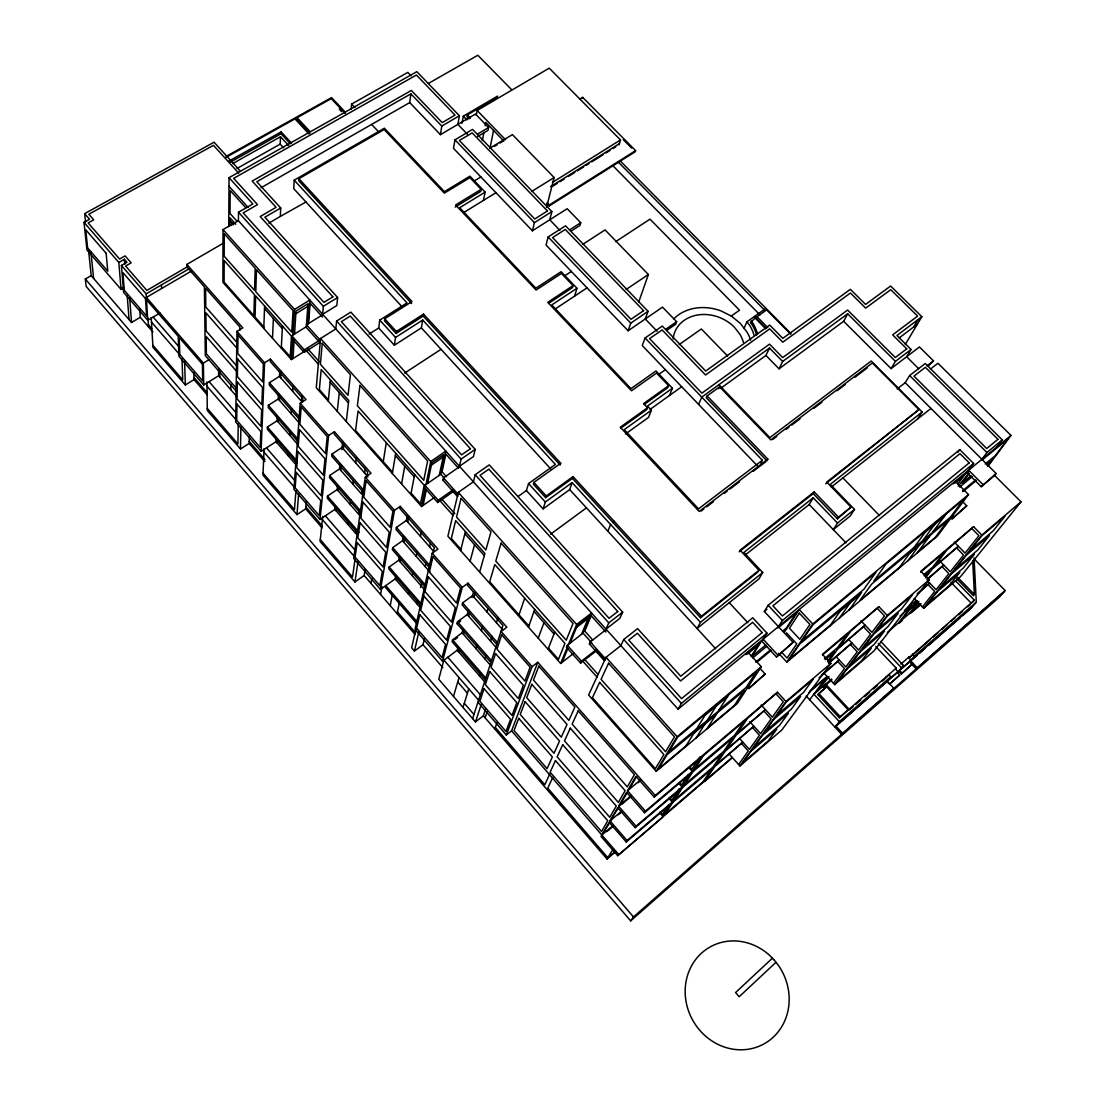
<?xml version="1.0" encoding="UTF-8"?>
<svg xmlns="http://www.w3.org/2000/svg" width="1105" height="1105" viewBox="0 0 1105 1105"><rect width="100%" height="100%" fill="white"/><g stroke="black" fill="none" stroke-linecap="round" stroke-linejoin="round"><path stroke-width="1.5" d="M467.415 134.258L457.898 124.368L459.39 115.763L416.834 71.659L229.039 177.684L252.852 203.969L238.514 212.229L238.39 220.696L223.017 229.578L222.906 282.3L291.375 359.567L306.044 350.368L318.475 364.332M228.721 226.649L229.039 177.684M229.923 225.351L229.978 217.823L235.724 224.218M231.608 225.6L231.636 222.395M230.807 389.72L230.862 384.54M224.149 242.699L186.856 264.413L242.81 327.854L236.981 331.417L235.683 421.944L261.111 451.365L275.988 441.71L276.167 438.298M238.252 424.044L237.907 443.961L207.27 408.394M239.813 330.409L239.868 327.066L205.585 288.17L205.82 307.038L237.313 342.909M249.343 436.406L249.15 443.409L240.476 448.989L240.904 426.986M263.777 328.42L264.606 305.975M261.111 451.365L264.578 362.772L236.981 331.417M264.095 448.671L262.976 475.136L296.996 514.64L305.643 508.825L306.265 501.781M277.272 417.538L277.106 420.784L267.41 427.027L267.313 429.182L296.803 463.106M278.515 393.933L278.253 399.016L268.363 405.314L268.266 407.565L297.259 440.757M279.717 371.46L279.454 376.349L269.358 382.703L269.261 385.051L300.049 420.135M264.578 362.772L270.407 359.139L270.297 361.584L302.867 398.532L302.604 401.958M283.654 147.877L280.2 144.133L280.518 136.758L232.658 163.609M290.297 143.747L281.043 133.733L281.126 131.882L228.763 161.192M272.507 338.282L273.405 318.544M268.86 223.127L280.325 216.428L280.711 207.989L256.802 181.731L410.894 93.856L441.779 126.067L440.398 134.658L409.706 102.599L410.894 93.856M281.278 348.186L282.466 326.03M277.175 443.064L277.355 439.666M278.308 422.165L278.488 418.919M279.482 400.424L279.758 395.341M280.711 377.772L281.057 371.266M345.271 113.511L331.251 98.621L297.121 117.683L297.024 119.547L309.897 133.374M483.451 200.406L485.136 192.104L469.915 176.165L444.431 191.621L384.374 128.208L294.206 180.143L293.737 188.679L402.275 307.038M455.191 207.063L480.689 191.441L481.117 189.356L469.929 177.643L444.362 193.14L384.153 129.547L298.916 178.665L298.792 180.819L411.654 303.557M320.215 342.288L304.151 352.385L291.61 338.296L291.761 335.754L306.265 326.749M291.375 359.567L292.645 339.276M292.908 335.05L294.524 309.428L223.017 229.578M292.977 358.573L294.22 339.097M294.552 334.028L296.016 311.058L307.964 303.723L306.265 327.425L319.152 341.832L319.373 339.235L306.458 324.787L322.909 314.58M288.46 456.061L288.681 452.774M289.828 435.37L290.049 431.945M291.237 413.836L291.554 408.974M292.714 391.405L293.046 386.336M270.407 359.139L306.03 399.527L300.215 403.256L293.916 489.294L320.008 519.474L334.829 509.405L335.202 506.173M304.151 352.385L304.331 349.871L291.761 335.754M301.762 396.239L301.389 401.253L279.454 376.349M308.019 324.027L309.814 300.049L294.524 309.428M295.905 490.855L294.483 509.64L263.059 473.161M308.654 322.867L310.132 303.267L322.577 317.121M296.996 514.64L298.599 494.239M238.514 212.229L323.351 306.306L322.646 314.303L336.818 305.519L337.605 297.507L264.855 217.215L280.711 207.989M351.155 109.146L351.639 104.05L407.842 72.391L411.184 75.858M328.268 401.212L330.381 379.858M475.205 449.376L461.116 459.114L459.445 466.282L473.451 456.572L475.205 449.376L350.838 312.121L336.597 321.016L335.81 328.931L319.373 339.235M320.008 519.474L328.613 435.508L300.215 403.256M322.715 516.394L320.077 541.45L354.967 581.976L364.153 575.498L365.175 568.978M337.522 486.214L337.136 489.57L327.481 496.09L327.26 498.134L357.55 532.969M340.105 464.1L339.539 468.921L329.691 475.509L329.47 477.636L360.437 513.107M367.951 476.821L342.039 447.415L331.997 454.072L331.762 456.282L364.54 493.645M328.613 435.508L334.401 431.71L334.152 434.016L367.661 472.028L366.957 476.89M337.26 411.364L339.29 392.593M341.79 449.638L342.633 442.373M346.279 421.544L348.752 400.507L321.182 369.526L319.386 389.623L328.406 399.803M336.044 510.8L336.417 507.568M338.379 490.993L338.765 487.637M340.81 470.371L341.376 465.55M343.337 448.879L343.931 443.851M347.619 524.129L348.034 521.021M350.202 504.543L350.838 499.681M352.882 484.142L353.324 480.772M355.672 462.885L356.307 458.078M369.125 334.083L378.711 328.005L379.775 320.118L406.999 302.908L294.206 180.143M298.916 178.665L411.985 301.555L384.761 318.793L384.485 320.768L396.046 333.461L423.187 316.085L423.533 314.11L560.732 463.244L560.152 465.025L423.187 316.085M356.432 530.69L356.003 533.77L334.829 509.405M358.752 514.336L359.429 509.529M362.081 490.758L361.611 494.101L339.539 468.921M364.595 473.009L365.272 468.258M334.401 431.71L371.045 473.244L365.272 477.153L353.669 558.412L380.465 589.407L395.203 578.882L395.852 575.539M355.064 559.282L352.509 577.003L320.284 539.585M354.967 581.976L358.006 561.506M378.711 328.005L394.361 345.23L395.535 337.439L422.718 320.022L555.387 464.418L528.549 483.548L526.408 490.551L518.3 496.338M396.046 333.461L396.336 331.486L423.533 314.11M383.269 461.71L386.28 442.663M370.99 583.412L371.791 578.564M392.33 473.506L395.742 453.285M394.361 345.23L421.378 327.867L422.718 320.022M559.945 230.379L549.751 219.785L551.865 211.607L472.553 129.409L454.97 139.824L453.492 148.346L532.403 230.793L567.197 208.707L580.76 222.727L580.001 225.406L570.898 231.263M462.014 123.47L463.299 116.191L497.54 96.121M380.465 589.407L394.485 510.344L400.245 506.352L437.953 549.102L432.207 553.204L415.024 629.38L442.539 661.204L457.208 650.223L458.092 647.102M380.59 594.518L382.012 586.534M497.609 97.143L467.318 114.92L466.987 116.743L469.086 118.926M401.571 483.949L404.762 466.2M389.181 567.017L388.836 568.937L421.102 606.051L421.516 604.186L389.181 567.017L398.781 560.207L399.388 557.03M403.463 535.787L402.51 540.746L392.717 547.638L392.344 549.641L425.315 587.404M407.303 515.717L406.391 520.469L396.405 527.43L396.018 529.53L429.721 567.942M400.245 506.352L399.844 508.535L434.32 547.638L433.188 552.624M476.255 115.279L477.153 110.472L549.213 68.165L620.499 139.962L619.076 144.783M410.853 494.418L414.651 474.528M390.217 605.678L392.344 594.614M396.46 580.318L397.096 576.976M400.051 561.672L400.673 558.495M403.808 542.237L404.762 537.279M407.717 521.974L408.629 517.237M482.346 140.597L483.935 132.365M485.219 125.777L485.855 122.475L503.894 141.081M440.398 134.658L475.495 114.022L488.562 127.517L488.009 130.349L477.498 136.592M489.916 148.609L493.562 130.431M397.137 613.676L399.361 602.584M426.019 484.501L430.701 461.517L445.826 451.158L440.826 474.252L424.886 485.275L424.417 487.554L437.704 502.485L453.603 491.366L457.953 496.242M430.701 461.517L320.547 338.503L316.279 387.675L421.53 506.477L425.218 488.41M423.118 505.372L426.364 489.515M427.635 483.382L431.862 462.774L443.685 454.666L439.224 475.371M408.353 594.007L409.03 590.761M412.206 575.581L412.842 572.542M416.212 556.395L417.22 551.63M420.411 536.367L421.447 531.408M437.704 502.485L438.202 500.234L452.801 490.04M459.321 493.604L456.614 495.496L442.939 480.205L443.45 477.857L459.721 466.586M416.944 603.896L417.662 600.678M420.577 587.542L421.723 582.294M425.19 566.63L425.895 563.481M429.583 546.795L430.315 543.508M415.963 628.717L411.64 647.792L414.444 651.038L423.008 644.712L424.458 638.621M423.422 595.788L424.942 589.076M427.207 579.089L425.757 585.457L392.717 547.638M431.682 559.282L430.177 565.926L396.405 527.43M414.444 651.038L418.864 631.88M456.614 495.496L457.166 493.175L473.41 481.794L475.178 474.708L489.253 464.887L622.668 612.129L619.795 618.399L606.01 629.118L608.786 622.889L622.668 612.129M532.403 230.793L534.419 222.644L551.865 211.607M546.519 207.491L554.116 177.518L512.43 134.617L489.791 148.222M460.578 550.552L465.426 531.574M546.809 203.569L549.157 205.986L549.434 204.908L635.61 150.625L582.68 97.364L579.793 99.105M582.39 98.497L582.68 97.364M657.047 331.224L645.265 318.986L648.041 311.306L565.553 225.807L548.135 236.953L546.036 245.02L628.11 330.768L662.517 307.135L676.633 321.707L675.652 324.235L666.647 330.506M442.539 661.204L462.277 587.363L468.009 583.178L506.836 627.198L501.118 631.494L532.085 666.674L506.311 734.963L478.051 702.269M470.095 561.285L474.556 544.654M463.036 629.505L462.111 632.764L452.567 639.878L452.083 641.673L485.233 679.81M490.882 662.475L456.987 623.648L457.498 621.784L467.235 614.573L468.534 609.932M502.747 629.864L472.567 595.595L462.636 602.902L462.111 604.849L496.78 644.381M468.009 583.178L467.456 585.222L502.941 625.485L472.595 718.582M472.015 597.556L473.479 592.363M479.653 572.072L484.902 553.453L455.674 520.621L451.337 538.508L460.896 549.296M458.492 651.701L459.376 648.566M463.423 634.27L464.349 631.01M468.561 616.107L469.445 613.013M473.935 597.142L475.302 592.308M481.117 189.356L455.578 204.978L536.091 290.035L561.423 273.46L573.039 285.629L572.473 287.604L548.605 303.378M453.492 696.385L459.003 677.558M574.641 296.085L576.962 288.253L561.147 271.692L535.884 288.198L459.68 207.726L485.136 192.104M475.91 648.566L476.863 645.403M481.324 630.651L482.319 627.364M486.987 611.963L487.927 608.869M463.023 707.462L468.782 688.857M635.61 150.625L635.265 151.717L549.157 205.986M560.732 463.244L533.895 482.402L533.356 484.17L545.663 497.678L572.418 478.382L573.039 476.614L701.44 616.189L700.584 617.75L572.418 478.382M479.529 675.915L480.482 672.917M484.929 658.912L485.924 655.79M490.551 641.176L492.112 636.287M496.435 622.681L497.885 618.082M545.663 497.678L546.243 495.938L573.039 476.614M526.408 490.551L543.08 508.894L545.345 502.002L572.128 482.636L700.46 622.308L697.062 628.469L758.969 578.896L762.726 572.514L743.858 552.431L813.211 497.803L837.507 523.052L833.308 529.627L850.215 516.035L854.483 509.405L830.256 484.363L922.15 411.972L871.223 361.004L769.881 437.594L718.885 384.733M478.589 700.197L443.892 660.072L438.74 679.257L475.468 721.924L481.228 704.534M475.468 721.924L483.382 715.791L485.537 709.438M519.005 614.863L524.695 598.15M485.109 717.794L487.25 711.523M543.08 508.894L569.71 489.612L572.128 482.636M628.11 330.768L630.789 323.116L648.041 311.306M638.676 302.135L648.386 274.51L605.043 229.909L582.625 244.467M528.425 627.129L534.723 609.435M494.736 728.941L496.96 722.753M905.285 344.456L921.846 316.707L890.616 286.029L865.588 304.414L850.38 289.33L782.81 338.365L769.715 325.077L705.681 371.045L662.296 326.072L645.071 338.006L642.281 345.575L757.519 465.965M538.218 638.179L543.991 622.695M506.311 734.963L511.574 730.819L537.776 662.282L655.237 795.462L654.229 797.092L635.928 776.332L627.529 790.752L645.444 811.167L644.477 812.728L626.618 792.368L618.593 806.167L636.079 826.181L635.154 827.673L617.723 807.7L610.043 820.905L627.115 840.546L626.231 841.969L609.2 822.382L601.037 836.444L617.681 855.671L661.964 817.88L701.951 756.801L654.229 797.092M548.052 649.27L554.779 631.963M573.039 285.629L547.749 302.342L631.48 390.783L656.536 373.076L668.622 385.728L643.593 403.587L647.502 407.731L646.784 409.554L620.927 428.077M576.962 288.253L551.74 304.939L630.996 388.629L655.983 370.976L672.434 388.2L647.489 406.046L651.398 410.176L648.511 417.414L625.554 433.934M607.888 531.243L610.595 524.502M613.123 522.637L613.814 520.938M668.622 385.728L667.876 387.579L644.27 404.444M669.437 395.535L672.434 388.2M604.836 660.417L596.299 650.873L580.622 663.124L566.52 647.268L567.335 645.292L583.053 633.137L591.534 613.04L576.63 624.491L568.453 644.436M576.63 624.491L458.313 492.36L447.884 536.215L560.636 663.47L567.639 646.397L566.52 647.268M562.196 662.254L567.79 648.649M570.042 643.193L577.404 625.32L589.048 616.355L581.479 634.353M580.622 663.124L581.465 661.177L595.857 649.933M606.604 658.097L603.938 660.196L589.393 643.925L590.277 641.895L606.3 629.436L605.388 631.494M698.581 404.402L701.786 397.137L769.494 348.02L782.672 361.446L779.025 368.808L765.931 355.437L769.494 348.02M707.131 395.921L706.316 397.745L766.911 460.868L767.837 459.127L707.131 395.921L719.617 386.861L770.779 439.901L872.37 363.006L918.918 409.61L825.697 483.769M744.038 328.24L746.925 321.845L765.945 308.309M718.789 388.698L719.617 386.861M765.724 328.779L755.157 318.06L750.419 322.536L752.146 324.773A47.847 39.545 22.8 0 1 756.621 335.05M756.317 318.337L757.049 316.721L766.663 309.87L790.545 334.042M549.793 773.859L544.82 784.73L495.289 727.394M603.938 660.196L604.863 658.193L620.858 645.61L623.759 639.491L637.599 628.621L680.749 676.232L752.726 617.792L766.981 633.137L761.856 641.204L776.497 656.992L793.086 642.323L764.315 611.466L768.141 605.264L959.775 449.638L973.602 463.465L967.013 472.457L981.199 486.697L994.403 475.716L996.102 473.493L905.202 382.717L909.636 375.534L925.23 363.504L1002.304 439.901L997.221 446.738M552.804 777.326L547.776 788.155L607.847 857.715L615.513 851.195M760.875 463.036L762.326 460.26L645.071 338.006M843.681 321.293L847.673 313.792L895.423 361.363L891.086 368.628L843.681 321.293L779.025 368.808M610.651 821.139L601.852 835.048L612.488 826.084M618.344 807.907L610.057 820.918L621.866 810.973M620.085 804.91L627.322 792.465M629.063 789.481L636.618 776.456M238.39 220.696L678.056 709.148L681.398 703.415L766.981 633.137M814.205 491.905L813.197 493.604L837.452 518.811L838.515 517.14L814.205 491.905L740.046 550.193L758.942 570.318L758.002 571.934L700.584 617.75M609.062 829.689L609.877 828.28M913.752 326.9L918.158 319.483M745.654 554.655L809.205 504.515L813.211 497.803M677.103 736.717L606.01 657.295L588.592 695.017L656.19 771.318L677.103 736.717L761.331 666.729L747.657 651.922L745.944 654.643M921.846 316.707L896.942 335.478L911.045 349.456L906.639 356.749L918.642 368.669M483.382 715.791L607.046 859.027L613.026 849.248M617.681 855.671L732.173 757.367L731.109 758.873L704.548 781.553L714.673 766.69L742.795 742.104L715.722 765.143L725.212 751.193L753.859 726.206L726.317 749.591L736.22 735.032L765.406 709.617L737.367 733.347L747.726 718.139L777.464 692.283L785.986 701.537L739.922 765.958L729.217 754.093M685.307 746.966L694.976 731.469M706.219 713.429L696.095 729.673L718.209 711.233L728.72 694.727M891.086 368.628L919.443 346.97L933.49 360.865L928.145 366.225M696.191 737.864L704.921 724.024M707.186 720.419L716.33 705.929M751.151 656.37L759.591 643.055L748.693 652.019L747.45 653.994L758.334 645.044M761.055 641.908L751.704 656.619L765.876 644.919M706.993 728.83L717.048 713.057M918.918 409.61L826.733 482.07L850.988 507.14L837.452 518.811M778.431 626.618L782.381 620.499L973.602 463.465M917.592 419.002L922.15 411.972M668.525 805.075L662.42 814.44L660.196 811.913M679.105 788.846L671.826 800.02L669.547 797.451M688.47 774.481L681.633 784.978L679.451 782.52M699.921 756.911L691.882 769.26L689.644 766.76M761.331 666.729L737.215 703.554L656.19 771.318M784.191 632.433L799.191 609.546L812.755 623.994L786.788 662.075L778.569 653.221M747.767 687.421L748.789 688.526L765.157 674.022L759.66 668.055M765.157 674.022L748.789 688.526M776.497 656.992L793.086 642.323M829.565 626.3L841.623 609.145M839.441 618.027L850.242 602.764M957.842 452.373L959.775 449.638M738.623 764.522L748.278 750.958L741.69 743.693M849.248 609.822L861.61 592.473L799.606 644.187L788.956 659.796L830.352 625.168M88.566 250.517L91.232 275.656L85.32 279.026L86.149 286.388L630.651 920.866L633.483 916.943L1004.031 591.769M953.311 483.907L955.259 481.241L968.505 494.584L937.385 536.091L786.788 662.075M827.631 661.177L834.427 651.881L825.297 659.602M957.773 484.031L965.066 474.073M828.087 662.213L837.645 649.146L865.132 625.181L838.957 647.337L850.919 630.996L878.917 606.659L887.301 615.444L834.717 684.603L824.15 673.29M898.448 568.661L911.542 550.815M926.722 530.138L913.062 548.757L932.123 532.859L946.073 514.06M968.836 473.133L958.201 486.241M969.126 473.451L962.054 483.065L971.06 475.633M878.917 606.659L822.41 654.353L830.877 663.387L781.857 729.977L739.922 765.958M981.917 459.321L986.917 452.525L1002.304 439.901M907.868 560.788L919.567 544.917M922.62 540.787L934.844 524.226M917.219 552.97L930.576 534.944M809.661 699.81L827.065 676.412L809.993 690.97M819.012 677.862L839.248 660.017L821.512 675.114M828.764 663.276L851.927 642.958L828.75 662.627M817.272 691.247L829.068 676.633M987.525 466.158L991.682 460.592L986.558 464.832M987.856 466.351L1010.978 435.425L937.952 363.255L930.369 369.139M817.824 694.617L826.568 686.716L848.046 709.783L847.121 710.929L839.289 717.753L817.824 694.617L826.568 686.716M951.032 517.886L952.027 518.88L966.751 505.8L962.124 501.131M966.751 505.8L952.027 518.88M981.199 486.697L996.102 473.493M833.432 683.235L844.482 668.649L837.977 661.715M925.451 576.575L929.388 571.451L924.25 575.816M925.507 577.846L932.399 568.909L958.367 546.257L933.877 566.989L947.206 549.696L973.602 526.712L981.862 535.082L923.67 608.261L914.208 598.44M973.602 526.712L920.838 571.257L929.167 579.863L874.041 650.859L834.717 684.603M898.862 622.557L911.722 606.065L900.064 616.01M918.269 593.371L929.65 583.067L917.15 593.716M927.054 579.821L943.725 565.028L927.219 579.048M901.141 620.609L914.042 604.09L917.647 601.01M909.443 613.51L918.863 601.479L910.479 608.648M922.413 606.963L934.664 591.493L928.255 584.863M839.289 717.753L848.046 709.783M890.879 676.661L839.33 721.634L834.938 727.118L886.196 682.351L890.879 676.661L888.89 674.547L886.321 677.697L885.823 677.172M994.265 475.095L1021.006 501.822L960.632 576.548L923.67 608.261M842.507 733.195L835.836 725.985L887.163 681.191L893.779 688.208L841.596 734.314L806.167 696.04M875.809 646.618L896.196 668.138L895.478 669.008L897.951 671.619L887.605 680.652M930.355 639.325L909.774 657.268L909.277 656.743L908.559 657.613L911.031 660.21M896.542 673.332L903.614 665.555L880.685 641.383M909.774 657.268L974.334 600.126L955.314 580.595M888.544 683.263L886.901 681.509L898.862 671.301L903.614 665.555M974.058 557.873L976.295 602.142L914.388 656.149L909.595 661.936L916.169 668.87L1005.122 590.526L974.361 559.171M897.246 672.475L899.719 675.086L889.967 683.857M898.862 671.301L901.335 673.912L912.771 663.663L910.299 661.08M913.034 663.345L901.335 673.912M892.812 689.368L893.779 688.208M972.704 560.594L974.389 594.476L973.339 595.733L956.626 578.578M972.455 602.349L974.334 600.126M976.295 602.142L971.171 608.178L962.662 615.609M1005.122 590.526L999.321 597.183L630.651 920.866M775.986 962.303L739.19 996.724L735.571 992.539L772.395 958.201M889.373 684.133L899.719 675.086M896.196 668.138L849.082 709.23L825.656 684.078L823.308 687.213L831.941 679.824M900.92 664.036L909.277 656.743M849.192 710.059L853.032 706.703M855.588 704.479L860.712 700.018M864.552 696.661L869.676 692.2M873.516 688.857L877.356 685.514M882.481 681.053L885.036 678.815M932.924 637.088L938.076 632.599M941.93 629.242L947.068 624.753M950.935 621.397L954.789 618.027M958.657 614.67L962.51 611.314M967.662 606.825L970.231 604.587M900.285 669.589L972.22 606.949M917.205 655.293L899.581 670.445L902.039 673.056M919.733 653.083L924.816 648.649M928.614 645.334L960.231 617.736M887.37 632.391L921.031 603.592M899.249 623.123L901.846 620.899M910.934 613.123L920.023 605.333M904.415 610.416L916.128 600.429M808.819 692.573L825.849 678.042M831.582 679.009L813.86 694.175L839.33 721.634M912.039 610.181L919.761 603.592M627.115 840.546L672.296 802.092L668.898 798.252M626.231 841.969L671.329 803.584M607.046 859.027L615.968 851.43M636.079 826.181L682.103 787.105L678.843 783.445M635.154 827.673L681.094 788.666M785.986 701.537L830.877 663.387M887.301 615.444L929.167 579.863M981.862 535.082L1021.006 501.822M655.237 795.462L777.464 692.283M822.465 655.03L847.645 633.759L837.521 647.627L824.441 658.704M920.645 572.128L944.153 552.279L932.855 566.962L923.808 574.614M645.444 811.167L692.352 771.456L689.009 767.726M644.477 812.728L691.288 773.086M606.769 831.623L612.957 826.416M618.234 814.786L622.115 811.54M685.943 745.944L658.345 769.039L666.923 754.867L744.19 690.418L734.383 705.432L707.656 727.794M899.318 567.487L859.883 600.471L871.569 584.172L947.924 520.469L935.217 537.458L918.089 551.782M618.593 806.167L630.637 796.07M621.659 804.399L631.052 796.512M696.758 728.596L668.622 752.063L677.6 737.215L756.4 671.716L746.124 687.448L718.899 710.142M913.959 547.541L873.862 580.954L886.072 563.923L963.698 499.405L950.438 517.126L933.034 531.629M693.871 733.25L715.888 714.88M840.228 611.12L860.187 594.476M910.037 552.873L929.043 537.016M627.529 790.752L640.292 780.089M638.096 782.754L640.955 780.392M812.755 623.994L968.505 494.584M705.059 715.294L727.518 696.62M925.147 532.279L944.471 516.215M755.668 662.116L770.116 650.154M962.552 490.827L975.729 479.915M756.801 662.309L771.249 650.334M962.952 491.587L976.157 480.634M985.218 463.962L995.508 455.481L1008.009 438.74L981.986 460.15M782.616 631.107L786.484 627.93L796.318 612.888L778.03 627.93M752.698 657.931L766.801 646.287M959.637 487.043L972.455 476.462M678.056 709.148L1010.978 435.425M955.618 481.835L968.975 470.854M955.19 483.078L963.436 476.296M764.315 611.466L766.981 609.297M837.507 523.052L854.483 509.405M700.46 622.308L762.726 572.514M838.515 517.14L850.988 507.14M701.44 616.189L758.942 570.318M831.319 487.07L930.963 408.449M739.148 551.837L813.197 493.604M589.393 643.925L590.526 643.041M560.636 663.47L573.398 653.552M897.149 388.946L905.202 382.717M927.095 365.796L933.49 360.865M532.085 666.674L537.776 662.282M576.561 627.378L588.178 618.427M895.423 361.363L911.045 349.456M767.837 459.127L699.216 511.449L620.25 427.248L647.502 407.731M701.136 511.049L703.871 508.963M706.62 506.863L713.471 501.642M724.424 493.272L727.173 491.186M729.908 489.101L739.507 481.78M753.209 471.324L765.544 461.918M762.326 460.26L698.526 508.866L624.228 429.665L651.398 410.176M772.588 439.583L776.705 436.475M786.304 429.21L789.039 427.124M791.788 425.052L800.006 418.823M813.722 408.449L821.954 402.22M837.038 390.797L845.256 384.568M854.856 377.302L867.19 367.951M899.235 337.868L917.412 324.138M454.804 639.643L457.525 637.613M456.987 623.648L460.633 620.955M550.552 534.212L586.451 507.858M782.672 361.446L847.673 313.792M721.04 388.076L765.931 355.437M650.141 409.361L681.688 386.736M658.635 374.485L665.376 369.705M731.261 316.044L739.521 310.215L650.002 219.149L615.623 241.677M679.174 344.567L701.344 328.986L727.684 356.1M421.53 506.477L434.472 497.457M442.939 480.205L444.086 479.404M666.315 328.876L676.633 321.707M431.378 465.15L443.16 457.056M626.079 289.51L648.386 274.51M555.138 309.041L587.031 287.866M564.545 275.946L571.354 271.471M404.623 373.103L441.047 349.304M570.332 229.412L580.76 222.727M304.331 349.871L319.096 340.602M550.594 186.662L619.408 143.678M552.818 186.179L557.086 183.513M559.917 181.745L564.185 179.079M568.453 176.413L574.793 172.449M577.335 170.861L583.633 166.924M586.161 165.349L588.979 163.581M591.797 161.827L603.068 154.783M605.885 153.029L610.112 150.377M612.93 148.623L615.747 146.855M291.61 338.296L292.756 337.591M531.574 191.552L554.116 177.518M552.528 182.353L620.499 139.962M160.018 313.019L147.766 320.27L146.495 299.786L178.195 336.321L178.927 356.307L203.721 384.982L218.652 375.728L218.638 368.973M323.351 306.306L337.605 297.507M295.85 313.71L307.77 306.375M463.769 212.533L495.952 192.712M151.205 317.577L152.96 347.357L185.336 384.954L194.038 379.595L193.872 372.634M203.721 384.982L203.389 363.117L208.886 359.747M473.893 181.165L480.855 176.938M494.446 146.343L497.209 144.686M499.971 143.028L502.734 141.371M478.037 133.774L488.562 127.517M91.232 275.656L131.536 322.48L140.266 317.328L139.713 309.082M441.779 126.067L459.39 115.763M187.809 266.526L146.841 290.422L125.625 266.015L131.15 262.852L125.1 255.904L119.575 259.053L88.151 222.934L93.704 219.854L88.814 214.246L213.445 145.335L238.694 173.112M203.389 363.117L146.357 297.425L146.136 293.875L189.742 268.404M146.357 297.425L191.331 271.126M240.434 171.22L214.052 142.214L84.643 213.652L89.533 219.26L83.994 222.34L86.95 249.923L121.053 289.372L123.76 287.811M147.766 320.27L123.594 292.314L121.426 265.435L126.965 262.272L124.368 259.288L118.829 262.451L121.053 289.372M261.015 187.739L409.706 102.599M428.436 83.414L477.843 55.25L511.67 89.726M237.064 168.43L280.2 144.133M280.325 216.428L305.933 201.994M230.254 162.2L281.043 133.733M226.194 156.371L331.569 97.572L345.534 112.392M225.461 157.684L294.966 118.884L309.027 133.995M909.636 375.534L986.917 452.525M968.657 470.233L982.87 484.487M623.248 139.617L631.659 148.084M620.513 161.206L791.042 333.696M618.62 162.407L764.08 309.635M972.027 528.743L978.892 535.704L965.093 553.122L954.278 542.099M612.902 165.75L759.922 314.842M757.049 316.721L767.809 327.646M952.62 515.773L953.601 516.781M754.48 316.472L766.235 328.406M956.847 548.204L963.56 555.055L950.3 571.782L939.733 560.939M957.662 577.307L974.389 594.476M942.275 566.893L948.822 573.633L936.087 589.711L927.703 581.05M951.073 582.446L971.516 603.454M842.922 477.913L879.539 515.607M477.153 110.472L505.496 139.713M467.318 114.92L470.468 118.18M547.086 202.477L549.434 204.908M463.299 116.191L466.876 119.892M809.205 504.515L846.029 542.873M454.97 139.824L534.419 222.644M548.135 236.953L630.789 323.116M877.481 608.565L884.456 615.886L871.956 632.378L860.988 620.817M912.412 654.063L914.388 656.149M910.575 660.749L917.164 667.696M863.765 627.018L870.574 634.201L858.599 650.03L848.889 639.74M878.337 643.4L901.279 667.6M371.598 124.423L378.642 131.882M351.639 104.05L354.981 107.599M850.615 644.726L857.259 651.784L845.767 666.964L836.278 656.853M339.276 109.174L341.611 111.66M768.141 605.264L782.381 620.499M786.401 632.778L796.733 643.856L787.078 658.069L781.442 652.005M297.121 117.683L310.008 131.523M818.695 693.457L840.201 716.62M729.259 602.681L747.809 622.695M763.127 639.201L777.81 655.03M281.126 131.882L291.554 143.139M280.518 136.758L288.64 145.542M776.221 694.078L783.293 701.772L772.34 717.173L761.193 705.018M421.378 327.867L550.773 468.962M569.71 489.612L715.695 648.787M748.997 685.556L750.019 686.675M764.204 711.33L771.124 718.885L760.627 733.623L749.742 721.689M384.761 318.793L396.336 331.486M533.895 482.402L546.243 495.938M752.712 727.85L759.467 735.267L749.397 749.397L739.77 738.789M379.775 320.118L395.535 337.439M528.549 483.548L545.345 502.002M228.984 186.289L248.142 207.464M245.766 207.726L230.185 190.488L230.006 213.472L237.133 221.387M336.597 321.016L461.116 459.114M475.178 474.708L608.786 622.889M623.759 639.491L681.398 703.415M458.492 468.202L445.854 454.155L442.028 471.766L446.544 476.794M605.844 631.991L591.23 615.761L584.752 631.079L592.791 640.057M229.964 220.53L233.79 224.798M440.826 474.252L444.155 477.968M583.053 633.137L591.741 642.848M443.45 477.857L457.166 493.175M590.277 641.895L604.863 658.193M307.922 348.904L319.331 361.708M441.613 498.935L454.846 513.77M584.435 659.202L597.874 674.285M439.472 500.206L453.216 515.634M582.763 661.121L597.28 677.42M424.886 485.275L438.202 500.234M567.335 645.292L581.465 661.177M264.509 308.557L282.328 328.572M330.133 382.316L348.476 402.924M395.355 455.619L414.209 476.821M464.86 533.756L484.294 555.594M534.005 611.466L554.006 633.952M263.833 326.942L255.048 317.038L255.683 295.933L291.499 336.182L290.242 356.735L281.361 346.721M392.551 472.18L355.575 430.467L358.061 410.963L424.223 485.288L420.494 503.714L411.101 493.106M528.839 625.955L489.681 581.769L494.764 564.545L564.945 643.386L558.453 659.367L548.494 648.138M406.391 520.469L433.685 551.436M365.272 477.153L394.485 510.344M432.207 553.204L462.277 587.363M659.782 812.907L662.903 816.457M269.358 382.703L300.215 417.856M331.997 454.072L363.711 490.206M462.636 602.902L497.388 642.502M237.23 348.545L205.889 312.812L206.11 330.92L236.967 366.225M278.253 399.016L298.682 422.317M402.51 540.746L429.707 571.768M467.235 614.573L496.739 648.234M268.363 405.314L297.425 438.575M329.691 475.509L360.741 511.035M457.498 621.784L491.476 660.666M236.815 371.542L206.179 336.473L206.386 353.862L236.567 388.532M277.106 420.784L298.157 444.914M337.136 489.57L360.893 516.795M398.781 560.207L425.397 590.705M462.111 632.764L490.592 665.403M236.539 391.543L205.309 355.63L204.397 286.83L186.925 267.009L186.856 264.413M267.41 427.027L296.969 461.006M327.481 496.09L358.959 532.279M452.567 639.878L485.799 678.083M218.652 375.728L236.774 396.585M275.988 441.71L296.623 465.454M395.203 578.882L420.19 607.626M457.208 650.223L485.081 682.296M83.994 222.34L118.829 262.451M121.426 265.435L146.136 293.875M153.167 317.066L179.48 347.426M209.107 381.639L236.18 412.897M266.485 447.884L295.436 481.31M325.353 515.842L355.078 550.152M417.455 622.156L385.783 585.609L385.452 587.459L417.041 623.938M447.843 657.24L480.357 694.783M511.574 730.819L618.538 854.303M121.578 287.48L123.774 290.021M151.468 322.038L179.714 354.677M206.994 386.225L236.042 419.803M263.943 452.069L294.925 487.871M322.37 519.599L354.194 556.395M397.482 611.935L415.535 632.82M457.719 681.937L467.443 693.18M148.401 324.718L151.689 328.53M193.997 377.482L207.188 392.745M249.205 441.392L264.979 459.652M305.809 506.905L322.315 526.008M364.153 575.498L415.149 634.532M140.266 317.328L152.918 331.97M194.038 379.595L207.215 394.844M249.15 443.409L264.896 461.641M305.643 508.825L322.121 527.9M423.008 644.712L442.87 667.71M464.321 703.291L473.948 714.452M152.835 345.202L182.739 379.913L182.021 358.904M240.476 448.989L207.298 410.452L206.953 381.957M85.32 279.026L633.483 916.943M751.138 320.92L752.878 323.157A47.916 39.587 22.8 0 1 757.367 333.461M746.925 321.845L749.839 325.588A45.098 37.266 22.8 0 1 754.052 335.285M84.643 213.652L85.541 222.036M90.9 252.009L93.649 278.488M124.368 259.288L124.768 264.344M127.199 295.532L129.064 319.607M129.644 297.494L131.536 322.48M147.987 318.047L148.54 326.9M161.454 284.924L161.634 288.488M184.59 361.432L185.336 384.954M219.798 370.507L219.798 377.054M673.746 318.944A44.849 37.156 22.8 0 1 721.04 310.919L731.372 316.099L740.198 323.268L746.939 331.97A44.849 37.156 22.8 0 1 750.696 340.23M673.111 338.973A36.617 30.332 22.8 0 1 696.827 315.132A36.617 30.332 22.8 0 1 734.494 327.329L739.991 334.442A36.617 30.332 22.8 0 1 743.403 342.343M224.163 260.531L224.108 282.12L253.846 315.685L254.454 294.552L224.163 260.531M224.246 233.749L224.177 256.277L254.564 290.38L255.2 268.335L224.246 233.749M236.981 404.043L236.732 420.259L260.2 447.401L260.808 431.502L236.981 404.043M237.313 381.999L237.05 398.877L261.001 426.447L261.636 409.914L237.313 381.999M237.658 359.056L237.395 376.625L261.844 404.637L262.493 387.413L237.658 359.056M238.031 335.133L237.755 353.448L262.7 381.916L263.391 363.959L238.031 335.133M256.457 269.731L255.794 291.775L291.748 332.122L293.074 310.657L256.457 269.731M296.292 472.388L295.146 487.775L319.235 515.634L320.754 500.579L296.292 472.388M297.853 451.448L296.651 467.484L321.251 495.786L322.826 480.109L297.853 451.448M299.469 429.638L298.226 446.337L323.337 475.122L324.994 458.782L299.469 429.638M301.168 406.889L299.869 424.306L325.519 453.575L327.246 436.544L301.168 406.889M322.246 343.254L320.381 364.263L348.034 395.3L350.437 374.747L322.246 343.254M359.954 385.383L357.371 405.784L423.754 480.288L427.621 461.006L359.954 385.383M357.191 542.555L355.092 557.086L379.83 585.678L382.33 571.52L357.191 542.555M360.037 522.803L357.854 537.928L383.117 567.003L385.714 552.251L360.037 522.803M363.006 502.195L360.727 517.969L386.543 547.555L389.25 532.168L363.006 502.195M366.1 480.703L363.725 497.167L390.106 527.265L392.938 511.201L366.1 480.703M419.748 614.642L416.654 628.248L442.069 657.613L445.577 644.395L419.748 614.642M423.947 596.12L420.729 610.305L446.696 640.182L450.343 626.411L423.947 596.12M428.339 576.81L424.983 591.603L451.517 622.018L455.329 607.64L428.339 576.81M432.925 556.644L429.417 572.1L456.545 603.054L460.536 588.04L432.925 556.644M461.061 498.369L456.531 517.085L485.869 550.014L490.993 531.823L461.061 498.369M501.104 543.121L495.772 561.133L566.23 640.223L573.025 623.482L501.104 543.121M484.031 688.705L479.888 701.33L505.993 731.51L510.579 719.3L484.031 688.705M489.667 671.522L485.344 684.686L512.029 715.405L516.809 702.67L489.667 671.522M495.551 653.58L491.048 667.323L518.342 698.595L523.328 685.293L495.551 653.58M501.698 634.836L496.988 649.188L524.93 681.053L530.138 667.158L501.698 634.836M518.742 718.333L514.032 730.557L547.072 768.679L552.348 756.994L518.742 718.333M525.151 701.703L520.234 714.438L554.019 753.265L559.531 741.068L525.151 701.703M531.837 684.34L526.712 697.642L561.285 737.187L567.031 724.452L531.837 684.34M538.826 666.191L533.48 680.086L568.868 720.391L574.876 707.076L538.826 666.191M555.456 760.572L550.124 772.202L601.562 831.54L607.778 820.753L555.456 760.572M562.707 744.715L557.155 756.856L609.767 817.313L616.272 806.042L562.707 744.715M570.291 728.167L564.489 740.847L618.344 802.451L625.126 790.669L570.291 728.167M578.205 710.86L572.141 724.12L627.295 786.912L634.394 774.605L578.205 710.86M599.628 682.351L592.432 697.711L655.362 768.707L663.884 754.535L599.628 682.351M608.579 663.221L601.051 679.313L665.569 751.732L674.492 736.869L608.579 663.221M672.848 802.285L664.948 814.33L702.877 781.981L711.344 769.522L672.848 802.285M682.641 787.354L674.409 799.91L713.015 767.063L721.827 754.066L682.641 787.354M692.863 771.746L684.271 784.868L723.568 751.511L732.781 737.947L692.863 771.746M703.554 755.433L694.562 769.163L734.59 735.281L744.217 721.109L703.554 755.433M799.316 613.165L789.426 628.193L799.813 639.312L809.91 624.449L799.316 613.165M812.852 624.795L801.705 641.107L863.875 589.283L875.947 572.349L812.852 624.795M750.958 751.262L742.712 762.782L768.21 740.916L776.787 729.148L750.958 751.262M762.188 735.571L753.596 747.588L779.522 725.391L788.459 713.126L762.188 735.571M773.914 719.189L764.936 731.731L791.304 709.217L800.628 696.426L773.914 719.189M786.152 702.103L776.774 715.197L803.611 692.338L813.335 678.981L786.152 702.103M847.065 668.953L837.631 681.357L861.527 660.845L871.251 648.234L847.065 668.953M859.883 652.088L850.063 665.003L874.345 644.215L884.456 631.107L859.883 652.088M873.254 634.532L863.019 647.972L887.674 626.922L898.213 613.247L873.254 634.532M887.191 616.217L876.514 630.237L901.57 608.896L912.55 594.656L887.191 616.217M937.151 591.797L926.681 604.946L949.14 585.678L959.844 572.349L937.151 591.797M951.35 573.951L940.479 587.611L963.256 568.108L974.375 554.268L951.35 573.951M966.129 555.373L954.817 569.6L977.925 549.862L989.5 535.455L966.129 555.373M981.516 536.035L969.734 550.843L993.188 530.87L1005.232 515.883L981.516 536.035M762.174 632.571L681.55 698.636L628.704 640.071L637.392 633.234L680.583 680.956L752.657 622.322L762.174 632.571M969.182 462.885L782.409 615.982L772.92 605.83L959.969 453.658L969.182 462.885M997.953 439.307L986.696 448.533L913.987 376.128L925.368 367.33L997.953 439.307M617.75 611.535L609.035 618.289L480.026 475.33L488.852 469.155L617.75 611.535M906.735 348.849L895.312 357.537L847.618 310.063L782.699 357.578L769.522 344.166L701.896 393.145L649.574 338.627L662.13 329.925L705.556 374.982L769.674 328.876L782.782 342.191L850.436 293.018L865.671 308.115L890.727 289.69L917.592 316.099L892.647 334.87L906.735 348.849M470.399 448.754L461.545 454.859L341.348 321.666L350.285 316.071L470.399 448.754M643.566 310.671L630.996 319.276L552.583 237.589L565.277 229.453L643.566 310.671M547.445 210.958L534.737 218.997L459.362 140.487L472.18 132.89L547.445 210.958M332.881 296.844L323.931 302.369L243.183 212.906L257.506 204.632L233.666 178.361L416.405 75.029L455.025 115.1L442.193 122.6L411.336 90.444L252.175 181.054L276.084 207.326L260.2 216.552L332.881 296.844M774.315 960.135L769.301 955.079A55.457 50.927 61.3 0 0 686.509 979.265A55.457 50.927 61.3 0 0 747.961 1049.294A55.457 50.927 61.3 0 0 778.694 965.784L774.315 960.135M106.135 253.28L85.707 229.743L87.654 247.934L107.793 271.208L106.135 253.28M145.515 298.654L122.89 272.576L124.299 290.297L146.606 316.085L145.515 298.654M202.422 364.222L179.19 337.467L179.797 354.456L202.685 380.907L202.422 364.222"/></g></svg>
